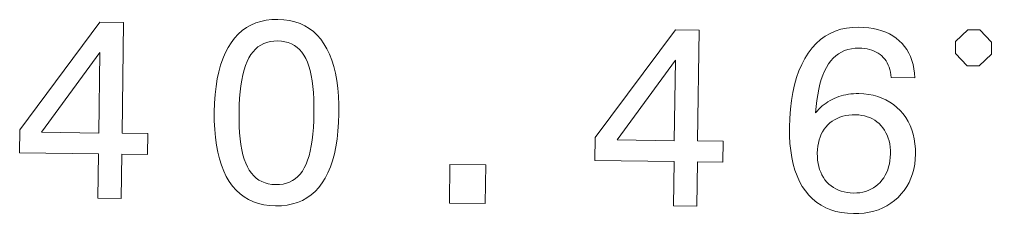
# Model space of a CAD drawing. Extents: x 0 to 297, y 0 to 420.
# Drawn here: x 248.8 to 265.01, y 350.61 to 353.84 of the extents above; entities that cross this region are included whole.
import ezdxf

# ---------------------------------------------------------------- set-up
doc = ezdxf.new("R2010")
doc.units = 0

msp = doc.modelspace()

# ---------------------------------------------------------------- linework, layer by layer
at = {"color": 7, "lineweight": 13}
for points in [[(250.111, 350.862), (250.121, 351.604), (248.803, 351.621), (248.809, 352.001), (250.146, 353.794), (250.538, 353.789), (250.513, 351.945), (250.941, 351.939), (250.937, 351.593), (250.509, 351.599), (250.499, 350.857)], [(252.051, 352.299), (252.056, 352.448), (252.065, 352.589), (252.081, 352.723), (252.101, 352.85), (252.126, 352.969), (252.157, 353.08), (252.193, 353.185), (252.234, 353.282), (252.28, 353.372), (252.332, 353.454), (252.389, 353.529), (252.45, 353.596), (252.516, 353.655), (252.587, 353.705), (252.662, 353.748), (252.742, 353.783), (252.827, 353.809), (252.917, 353.828), (253.012, 353.839), (253.111, 353.841), (253.211, 353.836), (253.306, 353.823), (253.395, 353.802), (253.48, 353.773), (253.559, 353.737), (253.634, 353.693), (253.703, 353.64), (253.767, 353.58), (253.826, 353.513), (253.88, 353.437), (253.929, 353.354), (253.973, 353.263), (254.011, 353.165), (254.043, 353.06), (254.071, 352.947), (254.093, 352.827), (254.109, 352.699), (254.121, 352.564), (254.127, 352.422), (254.127, 352.272), (254.123, 352.123), (254.113, 351.981), (254.098, 351.847), (254.078, 351.72), (254.053, 351.601), (254.023, 351.489), (253.987, 351.385), (253.946, 351.289), (253.901, 351.2), (253.85, 351.118), (253.794, 351.044), (253.733, 350.978), (253.667, 350.921), (253.596, 350.87), (253.521, 350.828), (253.44, 350.794), (253.355, 350.768), (253.265, 350.749), (253.17, 350.739), (253.07, 350.736), (252.971, 350.742), (252.876, 350.755), (252.787, 350.776), (252.703, 350.804), (252.624, 350.841), (252.549, 350.885), (252.48, 350.937), (252.415, 350.997), (252.356, 351.065), (252.301, 351.141), (252.252, 351.224), (252.208, 351.314), (252.169, 351.412), (252.136, 351.517), (252.109, 351.629), (252.086, 351.749), (252.069, 351.876), (252.058, 352.01), (252.052, 352.151)], [(259.705, 350.735), (259.715, 351.477), (258.397, 351.494), (258.402, 351.874), (259.74, 353.667), (260.132, 353.662), (260.107, 351.817), (260.535, 351.812), (260.53, 351.466), (260.103, 351.472), (260.093, 350.73)], [(263.731, 352.87), (263.334, 352.875), (263.329, 352.921), (263.322, 352.964), (263.312, 353.006), (263.3, 353.045), (263.285, 353.082), (263.268, 353.117), (263.249, 353.15), (263.227, 353.18), (263.203, 353.208), (263.177, 353.235), (263.148, 353.258), (263.118, 353.28), (263.085, 353.299), (263.05, 353.315), (263.013, 353.329), (262.974, 353.341), (262.933, 353.35), (262.89, 353.357), (262.844, 353.361), (262.797, 353.363), (262.733, 353.361), (262.671, 353.354), (262.613, 353.341), (262.558, 353.323), (262.506, 353.299), (262.456, 353.27), (262.41, 353.236), (262.367, 353.196), (262.327, 353.151), (262.289, 353.1), (262.255, 353.043), (262.224, 352.982), (262.195, 352.914), (262.169, 352.841), (262.146, 352.762), (262.126, 352.678), (262.109, 352.588), (262.095, 352.492), (262.083, 352.391), (262.074, 352.285), (262.1, 352.316), (262.128, 352.346), (262.156, 352.374), (262.186, 352.401), (262.216, 352.426), (262.248, 352.449), (262.281, 352.471), (262.315, 352.491), (262.35, 352.51), (262.386, 352.527), (262.423, 352.543), (262.461, 352.556), (262.5, 352.569), (262.54, 352.579), (262.58, 352.588), (262.622, 352.595), (262.664, 352.6), (262.707, 352.604), (262.751, 352.606), (262.795, 352.606), (262.879, 352.602), (262.959, 352.593), (263.036, 352.578), (263.11, 352.558), (263.18, 352.533), (263.247, 352.502), (263.311, 352.465), (263.372, 352.424), (263.429, 352.376), (263.483, 352.324), (263.533, 352.267), (263.577, 352.206), (263.616, 352.143), (263.65, 352.075), (263.678, 352.005), (263.701, 351.931), (263.719, 351.853), (263.731, 351.772), (263.738, 351.688), (263.739, 351.6), (263.735, 351.513), (263.726, 351.429), (263.71, 351.348), (263.69, 351.27), (263.663, 351.196), (263.632, 351.126), (263.594, 351.059), (263.551, 350.995), (263.502, 350.935), (263.448, 350.878), (263.389, 350.826), (263.327, 350.779), (263.262, 350.738), (263.193, 350.703), (263.12, 350.673), (263.045, 350.649), (262.966, 350.63), (262.883, 350.617), (262.797, 350.61), (262.708, 350.608), (262.605, 350.613), (262.507, 350.626), (262.414, 350.645), (262.326, 350.672), (262.243, 350.706), (262.166, 350.747), (262.093, 350.795), (262.025, 350.851), (261.963, 350.914), (261.905, 350.984), (261.853, 351.061), (261.806, 351.144), (261.765, 351.234), (261.73, 351.33), (261.701, 351.432), (261.677, 351.541), (261.659, 351.656), (261.646, 351.777), (261.64, 351.905), (261.639, 352.039), (261.644, 352.197), (261.655, 352.347), (261.672, 352.49), (261.694, 352.625), (261.723, 352.753), (261.757, 352.873), (261.797, 352.987), (261.844, 353.093), (261.896, 353.191), (261.953, 353.282), (262.017, 353.366), (262.085, 353.44), (262.157, 353.505), (262.234, 353.561), (262.316, 353.609), (262.402, 353.647), (262.494, 353.677), (262.59, 353.698), (262.69, 353.71), (262.795, 353.713), (262.879, 353.71), (262.959, 353.702), (263.035, 353.69), (263.108, 353.674), (263.177, 353.654), (263.243, 353.629), (263.305, 353.6), (263.363, 353.566), (263.417, 353.529), (263.468, 353.487), (263.515, 353.441), (263.557, 353.392), (263.594, 353.339), (263.628, 353.282), (263.656, 353.222), (263.68, 353.159), (263.7, 353.092), (263.714, 353.021), (263.725, 352.947)], [(264.602, 353.07), (264.802, 353.067), (265.005, 353.265), (265.007, 353.465), (264.81, 353.667), (264.61, 353.67), (264.407, 353.473), (264.405, 353.273)], [(252.464, 352.294), (252.464, 352.173), (252.467, 352.059), (252.473, 351.952), (252.483, 351.851), (252.495, 351.757), (252.511, 351.669), (252.529, 351.588), (252.551, 351.514), (252.576, 351.446), (252.604, 351.384), (252.635, 351.329), (252.67, 351.28), (252.708, 351.236), (252.75, 351.198), (252.796, 351.166), (252.844, 351.14), (252.897, 351.119), (252.952, 351.104), (253.012, 351.094), (253.074, 351.09), (253.138, 351.092), (253.197, 351.1), (253.254, 351.114), (253.307, 351.133), (253.356, 351.158), (253.402, 351.189), (253.444, 351.225), (253.484, 351.267), (253.519, 351.315), (253.551, 351.369), (253.58, 351.429), (253.607, 351.496), (253.63, 351.569), (253.65, 351.65), (253.668, 351.737), (253.682, 351.832), (253.694, 351.933), (253.703, 352.041), (253.709, 352.156), (253.712, 352.277), (253.712, 352.4), (253.709, 352.515), (253.703, 352.624), (253.694, 352.725), (253.682, 352.82), (253.667, 352.908), (253.649, 352.99), (253.627, 353.064), (253.603, 353.131), (253.576, 353.192), (253.545, 353.247), (253.51, 353.296), (253.473, 353.339), (253.431, 353.376), (253.386, 353.408), (253.337, 353.434), (253.285, 353.455), (253.229, 353.47), (253.169, 353.479), (253.106, 353.483), (253.043, 353.481), (252.984, 353.473), (252.928, 353.46), (252.875, 353.44), (252.825, 353.415), (252.779, 353.384), (252.736, 353.347), (252.697, 353.304), (252.661, 353.256), (252.628, 353.202), (252.598, 353.141), (252.572, 353.074), (252.548, 353), (252.527, 352.919), (252.509, 352.832), (252.494, 352.738), (252.482, 352.637), (252.473, 352.529), (252.467, 352.415)], [(249.171, 351.962), (250.126, 351.95), (250.143, 353.293)], [(258.764, 351.835), (259.719, 351.822), (259.737, 353.165)], [(263.322, 351.602), (263.321, 351.659), (263.317, 351.714), (263.309, 351.767), (263.299, 351.818), (263.285, 351.866), (263.267, 351.912), (263.247, 351.955), (263.223, 351.996), (263.196, 352.035), (263.166, 352.072), (263.133, 352.106), (263.097, 352.136), (263.06, 352.163), (263.021, 352.186), (262.98, 352.206), (262.936, 352.222), (262.891, 352.235), (262.843, 352.244), (262.794, 352.25), (262.742, 352.253), (262.684, 352.252), (262.629, 352.247), (262.576, 352.239), (262.526, 352.228), (262.478, 352.213), (262.433, 352.194), (262.39, 352.172), (262.35, 352.147), (262.312, 352.118), (262.277, 352.086), (262.245, 352.05), (262.216, 352.012), (262.19, 351.972), (262.168, 351.928), (262.149, 351.882), (262.133, 351.834), (262.121, 351.783), (262.111, 351.729), (262.106, 351.673), (262.103, 351.614), (262.104, 351.555), (262.108, 351.498), (262.116, 351.444), (262.127, 351.392), (262.141, 351.343), (262.159, 351.296), (262.18, 351.252), (262.204, 351.21), (262.231, 351.17), (262.262, 351.133), (262.296, 351.099), (262.332, 351.068), (262.371, 351.041), (262.412, 351.018), (262.455, 350.998), (262.501, 350.981), (262.549, 350.968), (262.6, 350.959), (262.653, 350.953), (262.708, 350.95), (262.761, 350.951), (262.812, 350.956), (262.861, 350.964), (262.908, 350.977), (262.953, 350.992), (262.996, 351.012), (263.037, 351.035), (263.076, 351.062), (263.113, 351.092), (263.148, 351.127), (263.18, 351.164), (263.209, 351.203), (263.235, 351.245), (263.257, 351.289), (263.276, 351.335), (263.292, 351.384), (263.304, 351.435), (263.314, 351.488), (263.319, 351.544)], [(255.971, 350.784), (255.98, 351.427), (256.577, 351.419), (256.568, 350.776)]]:
    msp.add_lwpolyline(points, close=True, dxfattribs=at)

doc.saveas('drawing.dxf')
